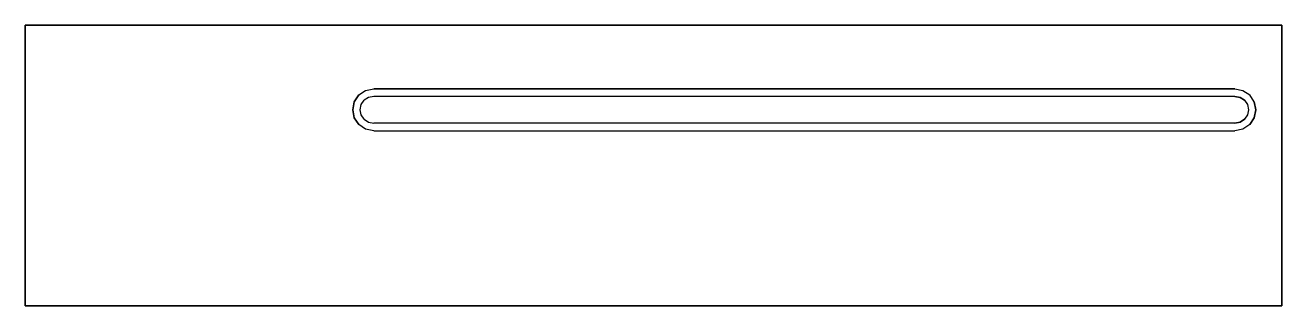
# Model space of a CAD drawing. Header units: inches. Extents: x 0 to 1500, y 0 to 335.
import ezdxf

# ---------------------------------------------------------------- set-up
doc = ezdxf.new("R2010")
doc.units = ezdxf.units.IN
doc.header["$MEASUREMENT"] = 0
doc.layers.add('Painel', color=5, linetype='Continuous')
doc.layers.add('Usinagem', color=2, linetype='Continuous')

msp = doc.modelspace()

# ---------------------------------------------------------------- linework, layer by layer
at = {"layer": 'Painel', "extrusion": (0, -1e-16, -1)}
for p, q in [((0, 335), (0, 300)), ((0, 335, 30), (0, 300, 30)), ((1500, 300), (1500, 335)), ((1500, 300, 30), (1500, 335, 30))]:
    msp.add_line(p, q, dxfattribs=at)
at = {"layer": 'Painel'}
for points, invisible_edges in [([(0, 300), (0, 335), (1500, 335), (1500, 300)], 8), ([(0, 300, 30), (0, 335, 30), (1500, 335, 30), (1500, 300, 30)], 8), ([(1500, 259, 13), (1500, 259, 17), (1500, 335, 17), (1500, 335, 13)], 11), ([(610, 302.2), (0, 300), (0, 0), (610, 0)], 9), ([(400, 300, 30), (0, 300, 30), (0, 0, 30), (400, 0, 30)], 9), ([(401.2, 240.1), (400, 234), (400, 300), (401.2, 300)], 15), ([(401.2, 240.1, 30), (400, 234, 30), (400, 300, 30), (401.2, 300, 30)], 15), ([(404.7, 245.3), (401.2, 240.1), (401.2, 300), (404.7, 300)], 15), ([(404.7, 245.3, 30), (401.2, 240.1, 30), (401.2, 300, 30), (404.7, 300, 30)], 15), ([(409.9, 248.8), (404.7, 245.3), (404.7, 300), (409.9, 300)], 15), ([(409.9, 248.8, 30), (404.7, 245.3, 30), (404.7, 300, 30), (409.9, 300, 30)], 15), ([(416, 250), (409.9, 248.8), (409.9, 300), (416, 300)], 15), ([(416, 250, 30), (409.9, 248.8, 30), (409.9, 300, 30), (416, 300, 30)], 15), ([(416, 250), (416, 300), (1500, 300), (1500, 250)], 15), ([(416, 250, 30), (416, 300, 30), (1500, 300, 30), (1500, 250, 30)], 15), ([(1500, 259, 13), (1500, 259, 17), (1500, 209, 17), (1500, 209, 13)], 15), ([(1500, 250, 30), (1500, 218, 30), (360.9, 218, 30), (360.9, 251.3, 30)], 14), ([(1450.1, 248.8), (1500, 248.8), (1500, 250), (1444, 250)], 5), ([(1455.3, 245.3), (1500, 245.3), (1500, 248.8), (1450.1, 248.8)], 5), ([(1458.8, 240.1), (1500, 240.1), (1500, 245.3), (1455.3, 245.3)], 5), ([(1460, 234), (1500, 234), (1500, 240.1), (1458.8, 240.1)], 5), ([(401.2, 0), (400, 0), (400, 234), (401.2, 227.9)], 15), ([(401.2, 0, 30), (400, 0, 30), (400, 234, 30), (401.2, 227.9, 30)], 15), ([(404.7, 0), (401.2, 0), (401.2, 227.9), (404.7, 222.7)], 15), ([(404.7, 0, 30), (401.2, 0, 30), (401.2, 227.9, 30), (404.7, 222.7, 30)], 15), ([(1455.3, 222.7), (1500, 222.7), (1500, 227.9), (1458.8, 227.9)], 5), ([(1458.8, 227.9), (1500, 227.9), (1500, 234), (1460, 234)], 5), ([(409.9, 0), (404.7, 0), (404.7, 222.7), (409.9, 219.2)], 15), ([(409.9, 0, 30), (404.7, 0, 30), (404.7, 222.7, 30), (409.9, 219.2, 30)], 15), ([(416, 0), (409.9, 0), (409.9, 219.2), (416, 218)], 15), ([(416, 0, 30), (409.9, 0, 30), (409.9, 219.2, 30), (416, 218, 30)], 15), ([(416, 218), (416, 0), (1500, 0), (1500, 218)], 15), ([(416, 218, 30), (416, 0, 30), (1500, 0, 30), (1500, 218, 30)], 15), ([(1444, 218), (1500, 218), (1500, 219.2), (1450.1, 219.2)], 5), ([(1450.1, 219.2), (1500, 219.2), (1500, 222.7), (1455.3, 222.7)], 5), ([(1500, 0, 13), (1500, 0, 17), (1500, 209, 17), (1500, 209, 13)], 14)]:
    msp.add_3dface(points, dxfattribs=dict(at, invisible_edges=invisible_edges))
for points in [[(0, 335), (0, 335, 30), (1500, 335, 30), (1500, 335)], [(0, 0), (0, 335), (0, 335, 30), (0, 0, 30)], [(1500, 0), (1500, 0, 30), (1500, 335, 30), (1500, 335)], [(0, 0), (0, 0, 30), (1500, 0, 30), (1500, 0)]]:
    msp.add_3dface(points, dxfattribs=at)
at = {"layer": 'Usinagem'}
for points, invisible_edges in [([(409.9, 248.8), (404.7, 245.3), (398.3, 251.7, 13), (406.4, 257.1, 13)], 10), ([(406.4, 210.9, 13), (398.3, 216.3, 13), (398.3, 251.7, 13), (406.4, 257.1, 13)], 10), ([(416, 250), (409.9, 248.8), (406.4, 257.1, 13), (416, 259, 13)], 10), ([(416, 209, 13), (406.4, 210.9, 13), (406.4, 257.1, 13), (416, 259, 13)], 10), ([(1444, 259, 13), (1444, 250), (416, 250), (416, 259, 13)], 5), ([(416, 259, 13), (416, 209, 13), (1444, 209, 13), (1444, 259, 13)], 5), ([(1450.1, 248.8), (1444, 250), (1444, 259, 13), (1453.6, 257.1, 13)], 10), ([(1444, 259, 13), (1453.6, 257.1, 13), (1453.6, 210.9, 13), (1444, 209, 13)], 10), ([(1455.3, 245.3), (1450.1, 248.8), (1453.6, 257.1, 13), (1461.7, 251.7, 13)], 10), ([(1453.6, 210.9, 13), (1453.6, 257.1, 13), (1461.7, 251.7, 13), (1461.7, 216.3, 13)], 13), ([(400, 234), (401.2, 240.1), (392.9, 243.6, 13), (391, 234, 13)], 10), ([(392.9, 224.4, 13), (391, 234, 13), (392.9, 243.6, 13), (392.9, 234, 13)], 12), ([(401.2, 240.1), (404.7, 245.3), (398.3, 251.7, 13), (392.9, 243.6, 13)], 10), ([(398.3, 216.3, 13), (392.9, 224.4, 13), (392.9, 243.6, 13), (398.3, 251.7, 13)], 10), ([(1455.3, 245.3), (1458.8, 240.1), (1467.1, 243.6, 13), (1461.7, 251.7, 13)], 10), ([(1458.8, 240.1), (1460, 234), (1469, 234, 13), (1467.1, 243.6, 13)], 10), ([(1461.7, 251.7, 13), (1467.1, 243.6, 13), (1467.1, 224.4, 13), (1461.7, 216.3, 13)], 11), ([(1467.1, 224.4, 13), (1467.1, 243.6, 13), (1469, 234, 13), (1467.1, 224.4, 13)], 1), ([(401.2, 227.9), (400, 234), (391, 234, 13), (392.9, 224.4, 13)], 10), ([(404.7, 222.7), (401.2, 227.9), (392.9, 224.4, 13), (398.3, 216.3, 13)], 10), ([(1458.8, 227.9), (1455.3, 222.7), (1461.7, 216.3, 13), (1467.1, 224.4, 13)], 10), ([(1460, 234), (1458.8, 227.9), (1467.1, 224.4, 13), (1469, 234, 13)], 10), ([(404.7, 222.7), (409.9, 219.2), (406.4, 210.9, 13), (398.3, 216.3, 13)], 10), ([(409.9, 219.2), (416, 218), (416, 209, 13), (406.4, 210.9, 13)], 10), ([(416, 218), (416, 209, 13), (1444, 209, 13), (1444, 218)], 5), ([(1444, 218), (1450.1, 219.2), (1453.6, 210.9, 13), (1444, 209, 13)], 10), ([(1450.1, 219.2), (1455.3, 222.7), (1461.7, 216.3, 13), (1453.6, 210.9, 13)], 10)]:
    msp.add_3dface(points, dxfattribs=dict(at, invisible_edges=invisible_edges))

doc.saveas('drawing.dxf')
